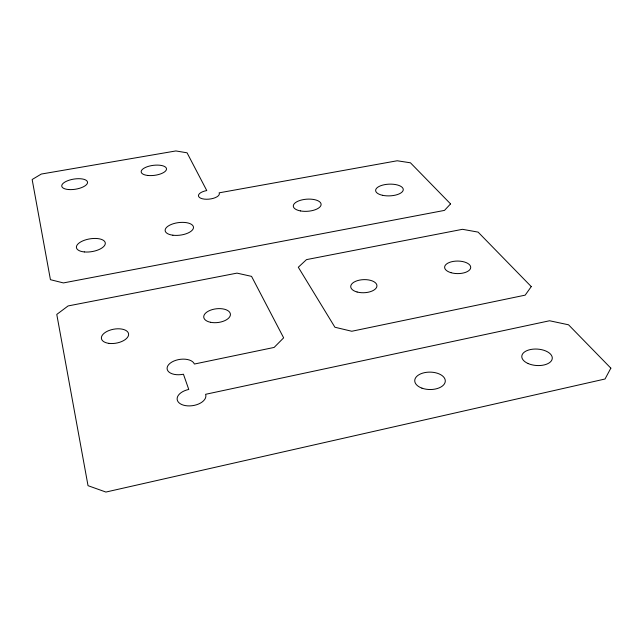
<?xml version="1.0" encoding="UTF-8"?>
<svg xmlns="http://www.w3.org/2000/svg" width="643" height="643" viewBox="0 0 643 643"><rect width="100%" height="100%" fill="white"/><g stroke="black" fill="none" stroke-linecap="round" stroke-linejoin="round"><path stroke-width="0.96" d="M610.85 368.158L605.031 379L105.91 492.056L88.027 485.674L56.777 314.419L68.102 305.939L236.978 273.122L251.558 276.369L283.643 337.848L274.135 347.429L194.371 364.042A13.881 7.628 -8.5 0 0 178.199 359.678A13.881 7.628 -8.5 0 0 167.333 369.797A13.881 7.628 -8.5 0 0 183.44 374.226L188.761 389.449A14.492 8.327 -8.5 0 0 177.396 400.444A14.492 8.327 -8.5 0 0 194.379 405.339A14.492 8.327 -8.5 0 0 205.591 394.304L549.572 320.761L568.549 324.803L610.85 368.158M531.271 286.601L525.186 295.145L351.785 331.258L334.915 327.239L298.312 267.239L306.494 259.619L462.486 229.31L478.103 232.115L531.271 286.601M450.566 203.903L444.474 210.398L63.424 282.928L50.435 279.689L32.15 179.51L41.305 174.052L175.869 150.944L187.057 152.809L206.765 190.561A10.513 4.413 -6.3 0 0 198.679 196.565A10.513 4.413 -6.3 0 0 211.129 198.848A10.513 4.413 -6.3 0 0 219.134 192.836L397.205 160.766L410.451 162.8L450.566 203.903M84.329 251.935A14.612 6.454 -9.4 0 0 105.291 242.974A14.612 6.454 -9.4 0 0 82.947 240.828A14.612 6.454 -9.4 0 0 84.329 251.935M300.385 210.912A13.937 6.068 -4 0 0 321.114 204.37A13.937 6.068 -4 0 0 300.112 200.399A13.937 6.068 -4 0 0 300.385 210.912M382.593 195.311A13.816 5.859 -2.1 0 0 403.265 189.581A13.816 5.859 -2.1 0 0 382.505 185.152A13.816 5.859 -2.1 0 0 382.593 195.311M172.879 235.209A14.275 6.326 -7.2 0 0 193.471 227.116A14.275 6.326 -7.2 0 0 171.568 224.335A14.275 6.326 -7.2 0 0 172.879 235.209M68.656 189.548A13.037 5.128 -9 0 0 87.536 182.226A13.037 5.128 -9 0 0 67.74 180.699A13.037 5.128 -9 0 0 68.656 189.548M147.85 175.467A12.764 5.04 -7.3 0 0 166.505 168.82A12.764 5.04 -7.3 0 0 147.151 166.762A12.764 5.04 -7.3 0 0 147.85 175.467M528.16 363.56A15.279 8.222 4 0 0 552.216 358.85A15.279 8.222 4 0 0 530.748 349.487A15.279 8.222 4 0 0 528.16 363.56M421.912 388.139A15.279 8.705 0.7 0 0 445.286 381.275A15.279 8.705 0.7 0 0 422.853 373.077A15.279 8.705 0.7 0 0 421.912 388.139M210.526 322.288A13.423 6.912 -6.8 0 0 230.427 314.419A13.423 6.912 -6.8 0 0 210.269 310.28A13.423 6.912 -6.8 0 0 210.526 322.288M109.077 343.386A13.776 7.081 -10.1 0 0 128.584 333.878A13.776 7.081 -10.1 0 0 107.349 331.233A13.776 7.081 -10.1 0 0 109.077 343.386M450.976 272.688A13.045 6.269 0.3 0 0 470.716 267.48A13.045 6.269 0.3 0 0 451.338 261.822A13.045 6.269 0.3 0 0 450.976 272.688M357.09 292.002A13.117 6.551 -2.2 0 0 376.943 285.91A13.117 6.551 -2.2 0 0 357.468 280.637A13.117 6.551 -2.2 0 0 357.09 292.002"/></g></svg>
